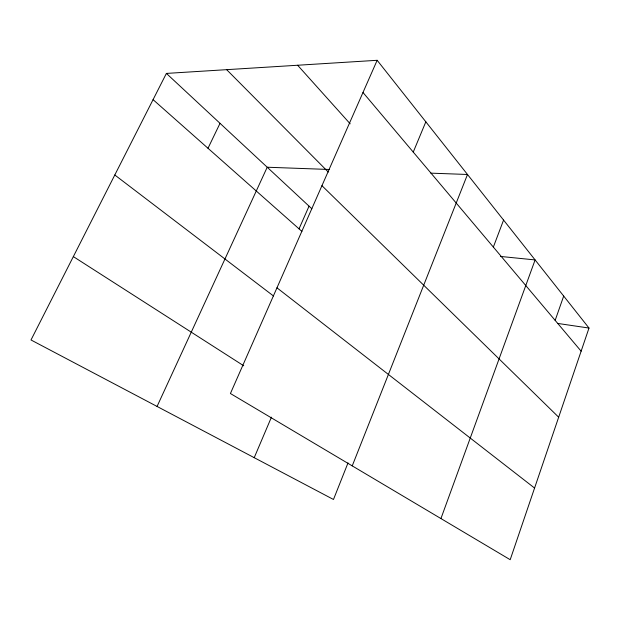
<?xml version="1.0" encoding="UTF-8"?>
<svg xmlns="http://www.w3.org/2000/svg" width="620" height="620" viewBox="0 0 620 620"><rect width="100%" height="100%" fill="white"/><g stroke="black" fill="none" stroke-linecap="round" stroke-linejoin="round"><path stroke-width="0.93" d="M377.162 60.295L589 328.05L510.198 559.705L230.415 393.514L377.162 60.295L166.392 73.416L31 339.969L333.483 499.48L348.022 462.869M555.156 320.377L563.696 296.058M440.936 518.56L535.107 259.927L500.565 256.447M493.35 247.085L503.572 220.069M352.238 465.876L467.503 174.483L430.846 173.15M413.246 152.094L425.839 121.815M254.215 457.684L271.444 417.167M299.026 228.842L309.047 206.158M157.061 406.449L267.212 167.23L329.468 169.485M207.995 148.273L220.03 123.326M557.427 323.384L589 328.05M73.346 256.603L243.745 365.8M114.801 174.995L273.466 295.965M276.962 287.82L534.572 488.049M153.07 99.65L301.909 231.392M166.392 73.416L311.868 208.777M321.943 185.675L558.667 417.206M226.656 69.665L328.313 172.073M297.639 65.247L350.176 123.814M362.987 92.489L581.134 351.183"/></g></svg>
